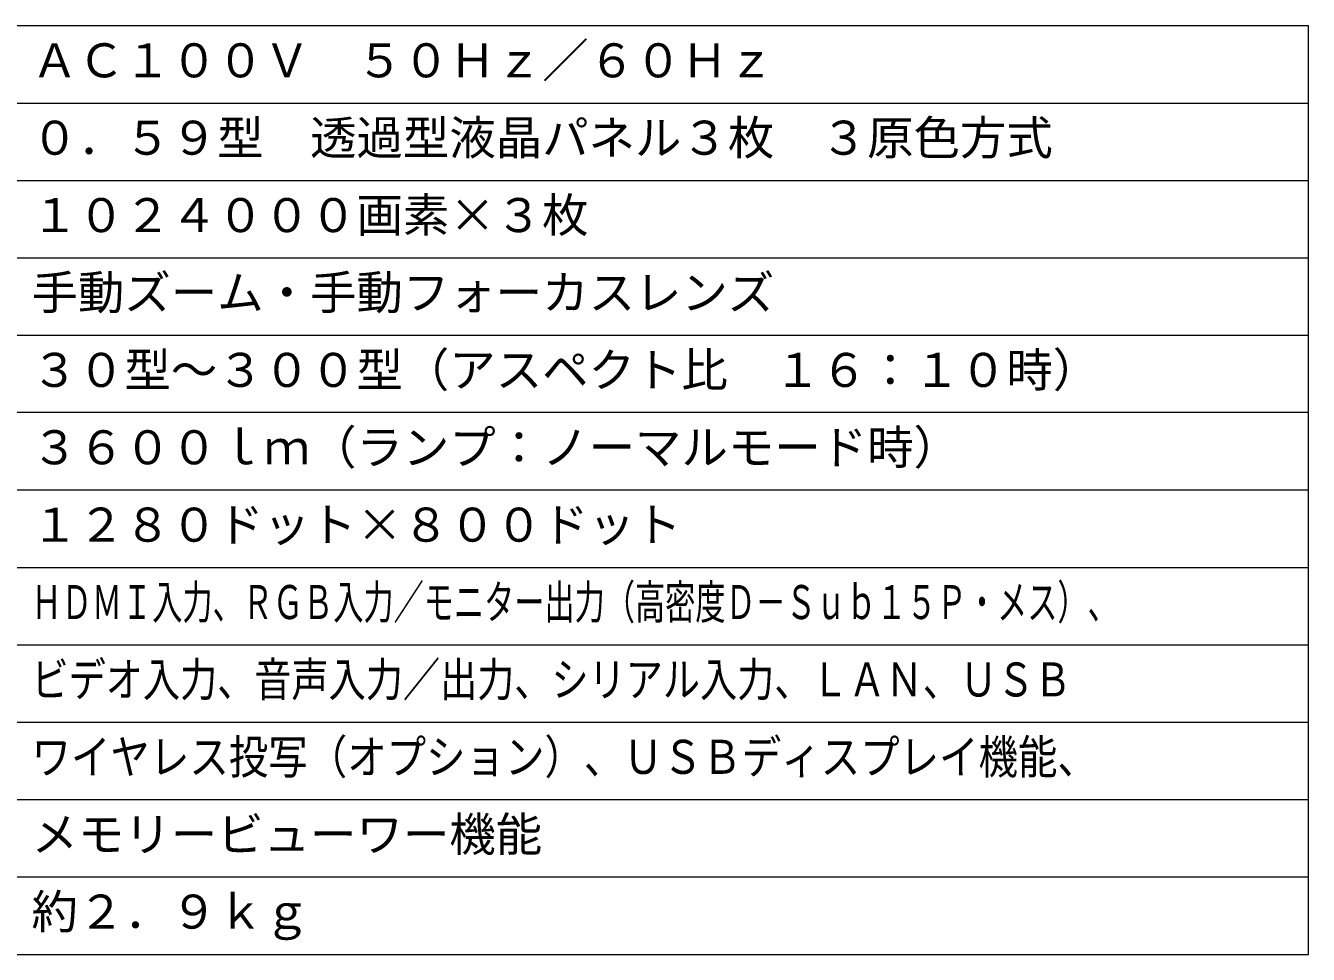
# Model space of a CAD drawing. Units: millimetres, scale not verified. Extents: x -62 to 63, y -57 to 57.
# Drawn here: x -20.4 to 62.5, y -56.5 to 3.5 of the extents above; entities that cross this region are included whole.
import ezdxf
from ezdxf.enums import TextEntityAlignment as Align

# ---------------------------------------------------------------- set-up
doc = ezdxf.new("R2010")
doc.units = ezdxf.units.MM
doc.header["$LTSCALE"] = 0.125
doc.layers.add('0-1_MOJI1', color=7, linetype='Continuous')
doc.layers.add('0-2_WAKU', color=1, linetype='Continuous', lineweight=18)
doc.styles.add('ＭＳ ゴシック', font='')
doc.styles.get('ＭＳ ゴシック').set_extended_font_data('MS Gothic')

msp = doc.modelspace()

# ---------------------------------------------------------------- linework, layer by layer
at = {"layer": '0-2_WAKU', "color": 4}
for p, q in [((-62.4907, 3.4991), (62.5093, 3.4991)), ((62.5093, -56.5009), (62.5093, 3.4991)), ((-62.4907, -56.5009), (62.5093, -56.5009))]:
    msp.add_line(p, q, dxfattribs=at)
at = {"layer": '0-2_WAKU'}
for p, q in [((-62.4907, -1.5009), (62.5093, -1.5009)), ((-62.4907, -6.5009), (62.5093, -6.5009)), ((-62.4907, -11.5009), (62.5093, -11.5009)), ((-62.4907, -16.5009), (62.5093, -16.5009)), ((62.5093, -21.5009), (-62.4907, -21.5009)), ((-62.4907, -26.5009), (62.5093, -26.5009)), ((-62.4907, -31.5009), (62.5093, -31.5009)), ((-62.4907, -36.5009), (62.5093, -36.5009)), ((-62.4907, -41.5009), (62.5093, -41.5009)), ((-62.4907, -46.5009), (62.5093, -46.5009)), ((-62.4907, -51.5009), (62.5093, -51.5009))]:
    msp.add_line(p, q, dxfattribs=at)

# ---------------------------------------------------------------- texts
at = {"layer": '0-1_MOJI1', "style": 'ＭＳ ゴシック'}
for s, p in [('ＡＣ１００Ｖ\u3000５０Ｈｚ／６０Ｈｚ', (-19.9907, -0.5009)), ('０．５９型\u3000透過型液晶パネル３枚\u3000３原色方式', (-19.9907, -5.5009)), ('１０２４０００画素×３枚', (-19.9907, -10.5009)), ('手動ズーム・手動フォーカスレンズ', (-19.9907, -15.5009)), ('３０型～３００型（アスペクト比\u3000１６：１０時）', (-19.9907, -20.5009)), ('３６００ｌｍ（ランプ：ノーマルモード時）', (-19.9907, -25.5009)), ('１２８０ドット×８００ドット', (-19.9907, -30.5009)), ('メモリービューワー機能', (-19.9907, -50.5009)), ('約２．９ｋｇ', (-19.9907, -55.5009))]:
    msp.add_text(s, height=2.199, dxfattribs=at).set_placement(p, align=Align.BOTTOM_LEFT)
for s, width, p in [('ＨＤＭＩ入力、ＲＧＢ入力／モニター出力（高密度Ｄ－Ｓｕｂ１５Ｐ・メス）、', 0.65, (-19.9907, -35.5009)), ('ビデオ入力、音声入力／出力、シリアル入力、ＬＡＮ、ＵＳＢ', 0.8, (-19.9907, -40.5009)), ('ワイヤレス投写（オプション）、ＵＳＢディスプレイ機能、', 0.85, (-19.9907, -45.5009))]:
    msp.add_text(s, height=2.199, dxfattribs=dict(at, width=width)).set_placement(p, align=Align.BOTTOM_LEFT)

doc.saveas('drawing.dxf')
